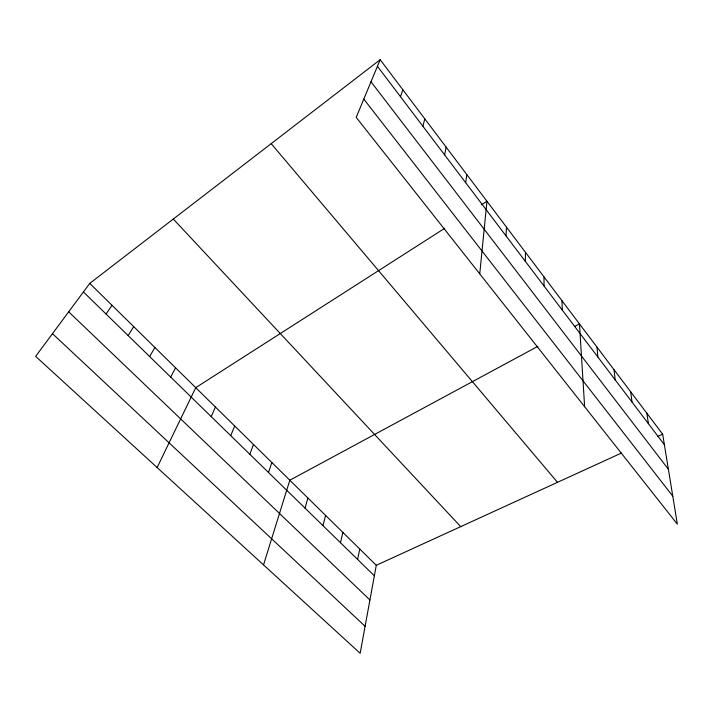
<?xml version="1.0" encoding="UTF-8"?>
<svg xmlns="http://www.w3.org/2000/svg" width="713" height="713" viewBox="0 0 713 713"><rect width="100%" height="100%" fill="white"/><g stroke="black" fill="none" stroke-linecap="round" stroke-linejoin="round"><path stroke-width="1.07" d="M525.294 261.306L525.508 252.357M505.989 235.843L506.506 227.171M479.742 273.854L486.961 201.262L481.453 204.783M465.669 182.671L466.846 174.596M621.406 453.067L376.286 565.284L360.154 653.304L35.65 356.375L89.758 283.391L380.172 59.696L662.653 434.181L677.35 524.153L356.206 117.378L380.172 59.696M444.6 154.89L446.133 147.136M357.614 559.438L359.753 549.019M340.484 542.727L342.855 532.397M322.971 525.633L325.574 515.392M422.898 126.254L424.805 118.866M305.039 508.146L307.9 498.004M263.525 564.883L289.817 480.214L537.878 346.331M400.519 96.736L402.827 89.731M268.471 472.478L271.858 462.541M249.826 454.279L253.48 444.466M230.745 435.661L234.684 425.973M211.2 416.597L215.442 407.043M157.136 467.532L195.745 387.658L444.752 228.276M170.683 377.079L175.567 367.81M149.677 356.58L154.899 347.481M128.144 335.573L133.723 326.643M106.068 314.032L112.012 305.289M574.633 326.492L579.455 323.889L584.633 406.713M657.76 436.427L662.653 434.181M52.486 333.666L365.101 626.281M68.689 311.813L369.931 599.963M83.421 291.947L374.361 575.774M89.758 283.391L376.286 565.284M173.304 219.043L460.714 526.631M271.19 143.643L557.504 482.327M363.799 99.098L672.787 496.186M370.992 81.79L668.384 469.243M377.435 66.3L664.382 444.743M646.887 413.282L648.411 423.682M630.693 391.82L632.012 402.052M614.071 369.78L615.167 379.833M597.004 347.151L597.85 357.008M561.96 300.69L562.307 310.119M543.983 276.858L544.055 286.056"/></g></svg>
